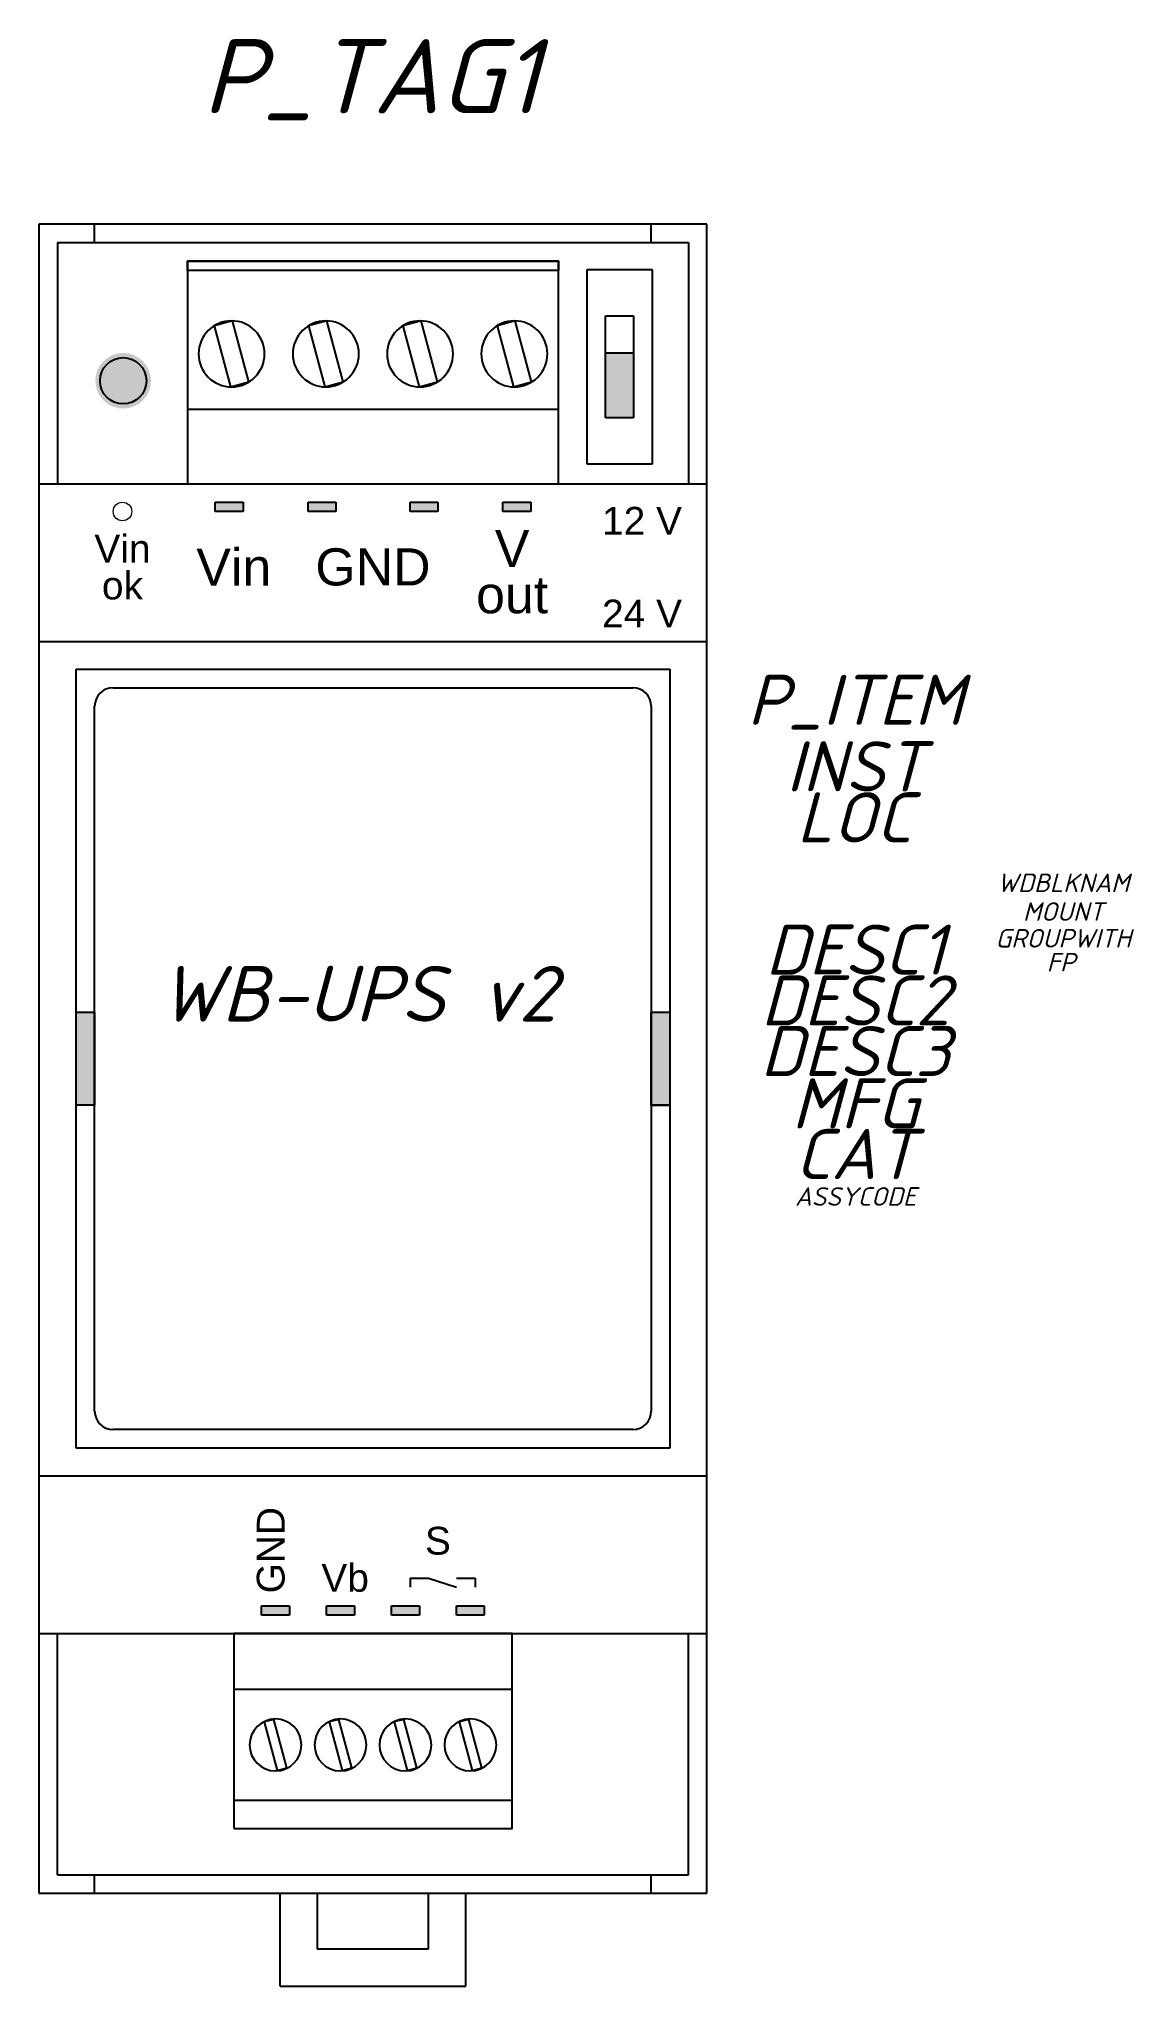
# Model space of a CAD drawing. Header units: millimetres. Extents: x 0 to 59, y -28 to 77.
import ezdxf
from ezdxf.enums import TextEntityAlignment as Align

# ---------------------------------------------------------------- set-up
doc = ezdxf.new("R2010")
doc.units = ezdxf.units.MM
doc.header["$LTSCALE"] = 6
doc.styles.add('textstyle20', font='arial.ttf')
doc.styles.add('textstyle21', font='arial.ttf')
doc.styles.add('textstyle22', font='arial.ttf')
doc.styles.add('textstyle23', font='arial.ttf')
doc.styles.add('textstyle24', font='arial.ttf')
doc.styles.add('textstyle25', font='arial.ttf')
doc.styles.add('textstyle26', font='arial.ttf')
doc.styles.add('textstyle27', font='arial.ttf')
doc.styles.add('textstyle30', font='arial.ttf')
doc.styles.add('textstyle31', font='arial.ttf')
doc.styles.add('WD_IEC', font='isocpeui.ttf', dxfattribs={"height": 2.5})

msp = doc.modelspace()

# ---------------------------------------------------------------- hatches: boundary and pattern name
h = msp.add_hatch(color=256)
edge = h.paths.add_edge_path()
edge.add_arc((4.54, 59.05), 1.5, 0, 360)
for points in [[(32.04, 60.55), (32.04, 57.05), (30.54, 57.05), (30.54, 60.55)], [(11, 52.5), (11, 52), (9.5, 52), (9.5, 52.5)], [(16, 52.5), (16, 52), (14.5, 52), (14.5, 52.5)], [(21.5, 52.5), (21.5, 52), (20, 52), (20, 52.5)], [(25, 52), (25, 52.5), (26.5, 52.5), (26.5, 52)], [(2, 20), (2, 25), (3, 25), (3, 20)], [(33.05, 20.04), (33.05, 25.04), (34.05, 25.04), (34.05, 20.04)], [(13.5, -7), (13.5, -7.5), (12, -7.5), (12, -7)], [(17, -7), (17, -7.5), (15.5, -7.5), (15.5, -7)], [(20.5, -7), (20.5, -7.5), (19, -7.5), (19, -7)], [(22.5, -7.5), (22.5, -7), (24, -7), (24, -7.5)]]:
    msp.add_hatch(color=256).paths.add_polyline_path(points)

# ---------------------------------------------------------------- linework, layer by layer
for p, q in [((0, 67.5), (0, -22.5)), ((36, 67.5), (0, 67.5)), ((3, 66.5), (3, 67.5)), ((33, 66.5), (33, 67.5)), ((36, -22.5), (36, 67.5)), ((1, 66.5), (1, 53.5)), ((1, 66.5), (35, 66.5)), ((35, 66.5), (35, 53.5)), ((29.54, 54.55), (29.54, 65.05)), ((29.54, 65.05), (33.04, 65.05)), ((33.04, 65.05), (33.04, 54.55)), ((10.43, 62.28), (9.45, 62.01)), ((9.45, 62.01), (10.33, 58.72)), ((11.31, 58.99), (10.43, 62.28)), ((15.51, 62.28), (14.53, 62.01)), ((14.53, 62.01), (15.41, 58.72)), ((16.39, 58.99), (15.51, 62.28)), ((20.59, 62.28), (19.61, 62.01)), ((19.61, 62.01), (20.49, 58.72)), ((21.47, 58.99), (20.59, 62.28)), ((25.67, 62.28), (24.69, 62.01)), ((24.69, 62.01), (25.57, 58.72)), ((26.55, 58.99), (25.67, 62.28)), ((30.54, 57.05), (30.54, 62.55)), ((30.54, 62.55), (32.04, 62.55)), ((32.04, 62.55), (32.04, 57.05)), ((30.54, 57.05), (30.54, 60.55)), ((30.54, 60.55), (32.04, 60.55)), ((32.04, 60.55), (32.04, 57.05)), ((10.33, 58.72), (11.31, 58.99)), ((15.41, 58.72), (16.39, 58.99)), ((20.49, 58.72), (21.47, 58.99)), ((25.57, 58.72), (26.55, 58.99)), ((32.04, 57.05), (30.54, 57.05)), ((33.04, 54.55), (29.54, 54.55)), ((0, 53.5), (36, 53.5)), ((9.5, 52), (9.5, 52.5)), ((9.5, 52.5), (11, 52.5)), ((11, 52.5), (11, 52)), ((14.5, 52), (14.5, 52.5)), ((14.5, 52.5), (16, 52.5)), ((16, 52.5), (16, 52)), ((20, 52), (20, 52.5)), ((20, 52.5), (21.5, 52.5)), ((21.5, 52.5), (21.5, 52)), ((25, 52), (25, 52.5)), ((25, 52.5), (26.5, 52.5)), ((26.5, 52.5), (26.5, 52)), ((11, 52), (9.5, 52)), ((16, 52), (14.5, 52)), ((21.5, 52), (20, 52)), ((26.5, 52), (25, 52)), ((0, 45), (36, 45)), ((2, 1.5), (2, 43.5)), ((2, 43.5), (34, 43.5)), ((34, 43.5), (34, 1.5)), ((4, 42.5), (32, 42.5)), ((3, 3.5), (3, 41.5)), ((33, 41.5), (33, 3.5)), ((2, 20), (2, 25)), ((2, 25), (3, 25)), ((3, 25), (3, 20)), ((33, 20), (33, 25)), ((33, 25), (34, 25)), ((33, 25), (34, 25)), ((34, 25), (34, 20)), ((3, 20), (2, 20)), ((34, 20), (33, 20)), ((33, 20), (34, 20)), ((32, 2.5), (4, 2.5)), ((34, 1.5), (2, 1.5)), ((0, 0), (36, 0)), ((20, -5.5), (20, -6)), ((20, -5.5), (21, -5.5)), ((21, -5.5), (22.5, -6)), ((21, -5.5), (21, -5.5)), ((22.5, -5.5), (23.5, -5.5)), ((23.5, -5.5), (23.5, -6)), ((12, -7.5), (12, -7)), ((12, -7), (13.5, -7)), ((13.5, -7), (13.5, -7.5)), ((15.5, -7.5), (15.5, -7)), ((15.5, -7), (17, -7)), ((17, -7), (17, -7.5)), ((19, -7.5), (19, -7)), ((19, -7), (20.5, -7)), ((20.5, -7), (20.5, -7.5)), ((22.5, -7.5), (22.5, -7)), ((22.5, -7), (24, -7)), ((24, -7), (24, -7.5)), ((13.5, -7.5), (12, -7.5)), ((17, -7.5), (15.5, -7.5)), ((20.5, -7.5), (19, -7.5)), ((24, -7.5), (22.5, -7.5)), ((0, -8.5), (36, -8.5)), ((1, -21.5), (1, -8.5)), ((10.5, -8.5), (10.5, -8.5)), ((35, -21.5), (35, -8.5)), ((12.66, -13.13), (12.14, -13.26)), ((12.14, -13.26), (12.84, -15.87)), ((13.36, -15.74), (12.66, -13.13)), ((16.16, -13.13), (15.64, -13.26)), ((15.64, -13.26), (16.34, -15.87)), ((16.86, -15.74), (16.16, -13.13)), ((19.66, -13.13), (19.14, -13.26)), ((19.14, -13.26), (19.84, -15.87)), ((20.36, -15.74), (19.66, -13.13)), ((23.16, -13.13), (22.64, -13.26)), ((22.64, -13.26), (23.34, -15.87)), ((23.86, -15.74), (23.16, -13.13)), ((12.84, -15.87), (13.36, -15.74)), ((16.34, -15.87), (16.86, -15.74)), ((19.84, -15.87), (20.36, -15.74)), ((23.34, -15.87), (23.86, -15.74)), ((1, -21.5), (35, -21.5)), ((3, -22.5), (3, -21.5)), ((33, -22.5), (33, -21.5)), ((0, -22.5), (36, -22.5)), ((13, -27.5), (13, -22.5)), ((15, -22.5), (15, -25.5)), ((21, -25.5), (21, -22.5)), ((23, -27.5), (23, -22.5)), ((15, -25.5), (21, -25.5)), ((13, -27.5), (23, -27.5))]:
    msp.add_line(p, q)
at = {"lineweight": 25}
for points in [[(8, 53.5), (28, 53.5), (28, 65.5), (8, 65.5)], [(8, 65.5), (28, 65.5), (28, 65), (8, 65)], [(8, 53.5), (28, 53.5), (28, 57.5), (8, 57.5)]]:
    msp.add_lwpolyline(points, close=True, dxfattribs=at)
for points in [[(10.5, -19), (25.5, -19), (25.5, -8.5), (10.5, -8.5)], [(10.5, -11.5), (25.5, -11.5), (25.5, -8.5), (10.5, -8.5)], [(10.5, -19), (25.5, -19), (25.5, -17.5), (10.5, -17.5)]]:
    msp.add_lwpolyline(points, close=True)
msp.add_circle((4.54, 59.05), 1.25)
at = {"lineweight": 15}
msp.add_circle((4.5, 52), 0.5, dxfattribs=at)
for centre, radius, start, end in [((10.38, 60.5), 1.78, 0, 180), ((15.46, 60.5), 1.78, 0, 180), ((20.54, 60.5), 1.78, 0, 180), ((25.62, 60.5), 1.78, 0, 180), ((10.38, 60.5), 1.78, 180, 0), ((15.46, 60.5), 1.78, 180, 0), ((20.54, 60.5), 1.78, 180, 0), ((25.62, 60.5), 1.78, 180, 0), ((4, 41.5), 1, 90, 180), ((32, 41.5), 1, 0, 90), ((4, 3.5), 1, 180, 270), ((32, 3.5), 1, 270, 0), ((12.75, -14.5), 1.4, 0, 180), ((16.25, -14.5), 1.4, 0, 180), ((19.75, -14.5), 1.4, 0, 180), ((23.25, -14.5), 1.4, 0, 180), ((12.75, -14.5), 1.4, 180, 0), ((16.25, -14.5), 1.4, 180, 0), ((19.75, -14.5), 1.4, 180, 0), ((23.25, -14.5), 1.4, 180, 0)]:
    msp.add_arc(centre, radius, start, end)

# ---------------------------------------------------------------- texts
for s, insert, char_height, attachment_point, style in [('\\H1.5;12 V\\P\\P24 V', (32.5, 49), 1, 5, 'textstyle26'), ('\\H1.5;Vin', (4.5, 50), 1, 5, 'textstyle20'), ('\\H2;V', (25.5, 50), 1, 5, 'textstyle25'), ('\\H2;Vin', (10.5, 49), 1, 5, 'textstyle24'), ('\\H2;GND', (18, 49), 1, 5, 'textstyle27'), ('\\H1.5;ok', (4.5, 48), 1, 5, 'textstyle31'), ('{\\H2x;out}', (25.5, 47.5), 1, 5, 'textstyle30'), ('\\H3;WB-UPS v2\\P', (6.5, 27.5), 4, 1, 'WD_IEC'), ('\\H1.5;S', (21.5, -3.5), 1, 5, 'textstyle23'), ('\\H1.5;Vb', (16.5, -5.5), 1, 5, 'textstyle22')]:
    msp.add_mtext(s, dxfattribs=dict(insert=insert, char_height=char_height, attachment_point=attachment_point, style=style))
at = {"insert": (12.5, -4), "char_height": 1, "attachment_point": 5, "rotation": 90, "style": 'textstyle21'}
msp.add_mtext('\\H1.5;GND', dxfattribs=at)
at = {"style": 'WD_IEC'}
for tag, height, p in [('P_TAG1', 4, (17.9, 73.47)), ('DESC1', 2.7, (43.99, 27.03)), ('DESC2', 2.7, (43.99, 24.29)), ('DESC3', 2.7, (43.99, 21.56))]:
    msp.add_attdef(tag, text='', height=height, dxfattribs=at).set_placement(p, align=Align.CENTER)
for tag, text, height, flags, p in [('P_ITEM', '', 2.7, 1, (43.99, 40.5)), ('INST', '', 2.7, 1, (43.99, 36.91)), ('LOC', '', 2.7, 1, (43.93, 34.16)), ('WDBLKNAM', 'AM', 1, 1, (55.2, 31.48)), ('MOUNT', '', 1, 1, (55.2, 29.93)), ('GROUPWITH', '', 1, 1, (55.2, 28.49)), ('FP', '', 1, 1, (55.08, 27.2)), ('MFG', '', 2.7, 1, (43.99, 18.74)), ('CAT', '', 2.7, 1, (43.99, 16.01)), ('ASSYCODE', '', 1, 9, (44.01, 14.57))]:
    msp.add_attdef(tag, text=text, height=height, dxfattribs=dict(at, flags=flags)).set_placement(p, align=Align.CENTER)

doc.saveas('drawing.dxf')
